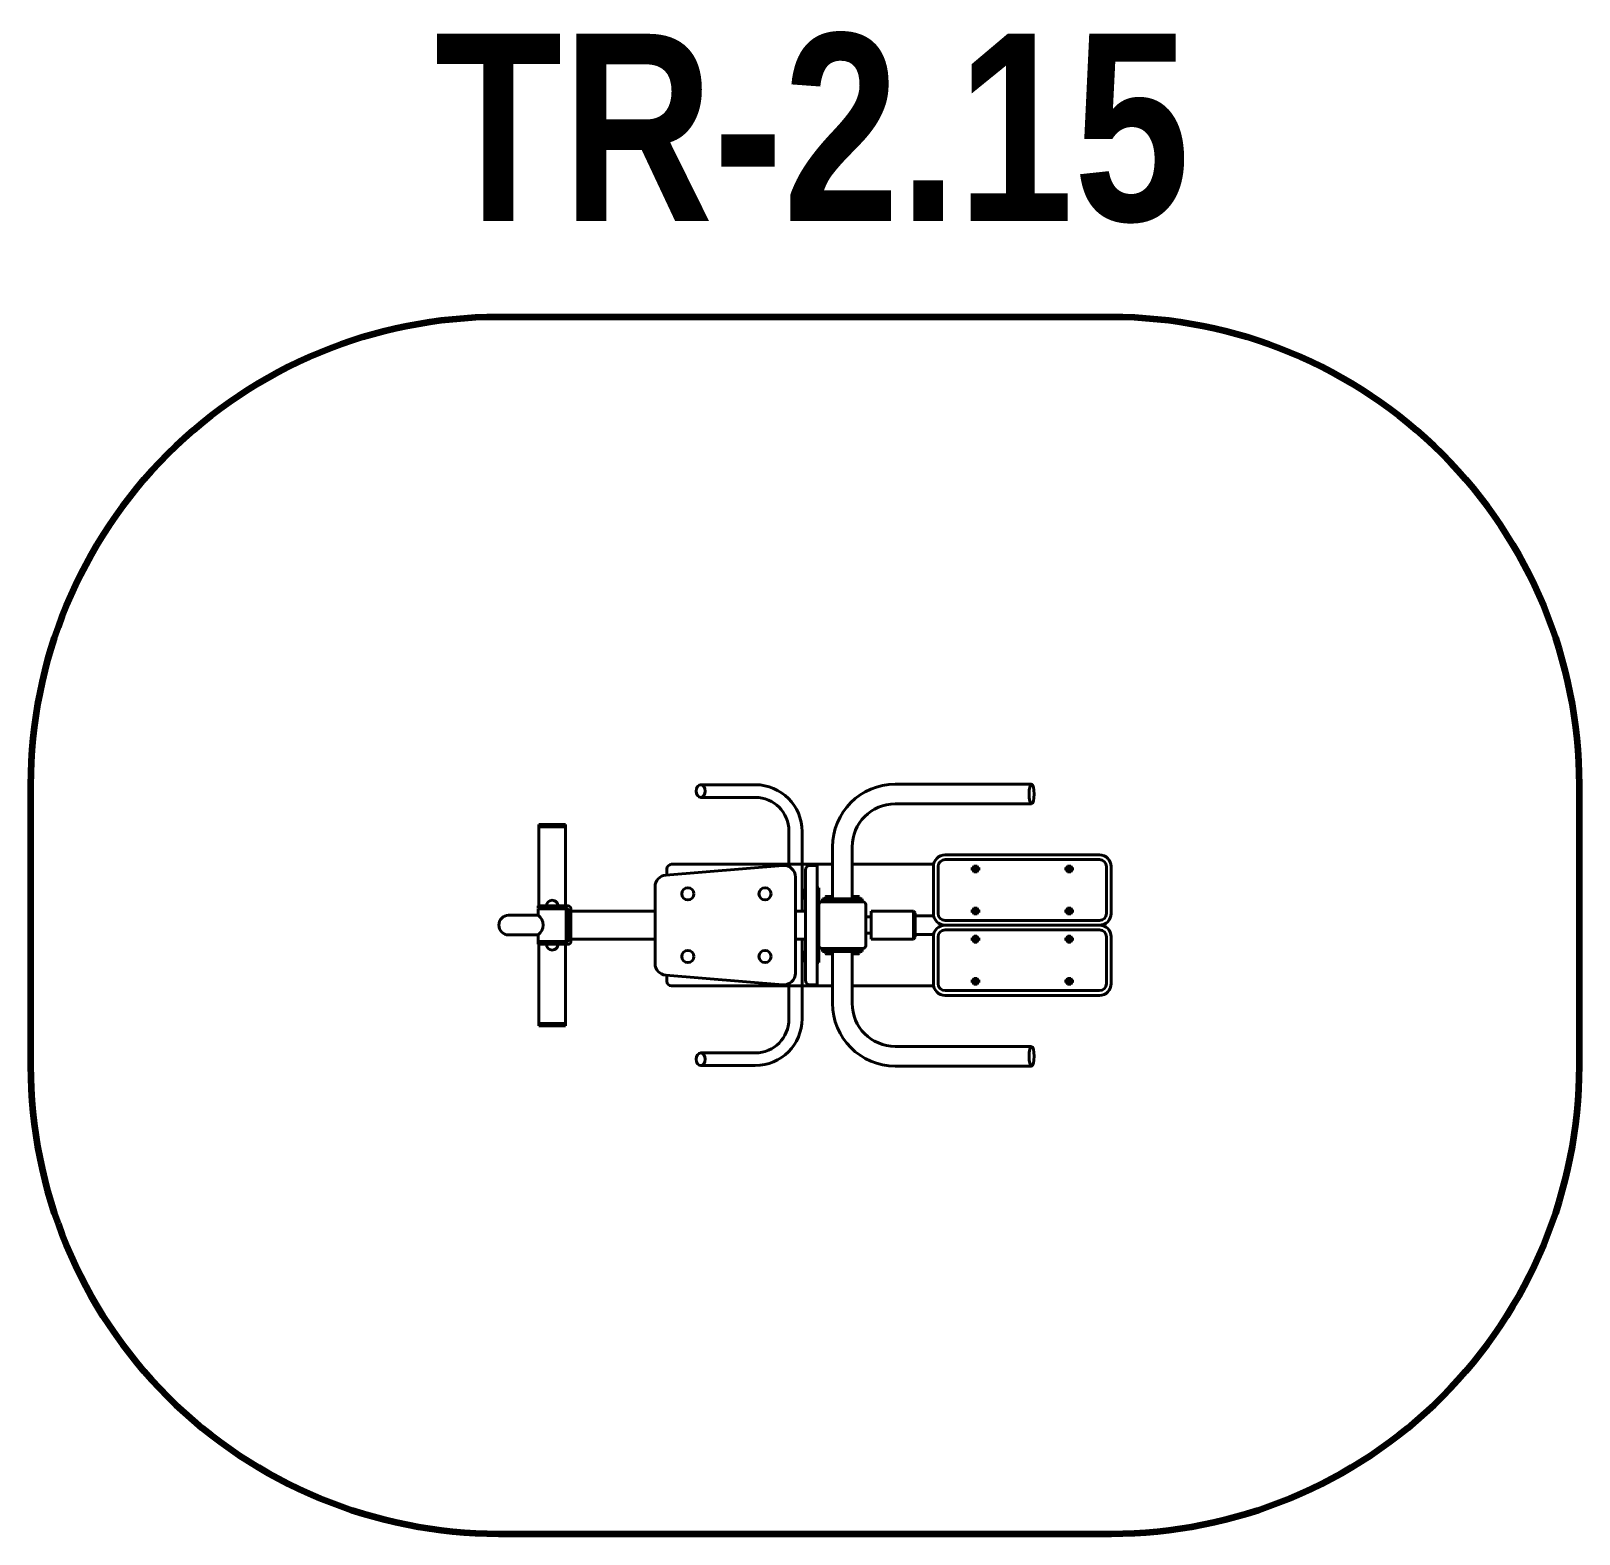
# Model space of a CAD drawing. Header units: millimetres. Extents: x 168162 to 171471, y 985 to 4197.
import ezdxf

# ---------------------------------------------------------------- set-up
doc = ezdxf.new("R2010")
doc.units = ezdxf.units.MM
doc.set_wipeout_variables(frame=1)
doc.layers.add('DiKom', color=7, linetype='Continuous')
doc.styles.add('style1', font='arialbd.ttf', dxfattribs={"width": 0.8})

msp = doc.modelspace()

# ---------------------------------------------------------------- hatches: boundary and pattern name
at = {"layer": 'DiKom', "linetype": 'Continuous', "lineweight": 40}
h = msp.add_hatch(color=7, dxfattribs=at)
h.paths.add_polyline_path([(169817, 2340.2), (169817, 2364.7), (169814.3, 2359.6), (169813.1, 2354), (169813.4, 2348.3), (169815.3, 2342.9)])
h.paths.add_polyline_path([(169817, 2232.2), (169814.3, 2226.8), (169813.1, 2220.8), (169813.4, 2214.8), (169815.4, 2209), (169817, 2206.2)])

# ---------------------------------------------------------------- linework, layer by layer
at = {"layer": 'DiKom', "color": 7, "linetype": 'Continuous', "lineweight": 40}
for p, q in [((169710, 2586.2), (169593.5, 2586.2)), ((170300.7, 2587.2), (170009, 2587.2)), ((169710, 2559.2), (169593.5, 2559.2)), ((170009, 2545.2), (170300.7, 2545.2)), ((169304.5, 2501.2), (169247.5, 2501.2)), ((169247.5, 2501.2), (169247.5, 2496.2)), ((169247.5, 2496.2), (169247.5, 2327.2)), ((169304.5, 2496.2), (169247.5, 2496.2)), ((169247.5, 2496.2), (169304.5, 2496.2)), ((169304.5, 2496.2), (169304.5, 2501.2)), ((169304.5, 2496.2), (169304.5, 2327.2)), ((169782, 2487.2), (169782, 2411.4)), ((169782, 2487.2), (169782, 2411.4)), ((169810, 2486.2), (169810, 2316.2)), ((169875, 2342.2), (169875, 2453.2)), ((169917, 2453.2), (169917, 2342.2)), ((169637, 2416.2), (169531, 2416.2)), ((169563.5, 2416.2), (169875, 2416.2)), ((169782, 2416.2), (169637, 2416.2)), ((169713, 2416.2), (169778, 2416.2)), ((169720.5, 2416.2), (169875, 2416.2)), ((169803, 2416.2), (169875, 2416.2)), ((169875, 2416.2), (169810, 2416.2)), ((170014, 2416.2), (169917, 2416.2)), ((170091.2, 2416.2), (170014, 2416.2)), ((170115.7, 2436.2), (170445.7, 2436.2)), ((170445.7, 2426.2), (170115.7, 2426.2)), ((169768.7, 2413.9), (169518.7, 2393.1)), ((169521, 2406.2), (169521, 2393.3)), ((169795.8, 2389), (169795.8, 2183.4)), ((169817, 2403.9), (169817, 2168.5)), ((169827, 2413.9), (169842, 2413.9)), ((169842, 2413.9), (169842, 2158.5)), ((170090.7, 2311.2), (170090.7, 2411.2)), ((170100.7, 2411.2), (170100.7, 2311.2)), ((170460.7, 2326.2), (170460.7, 2411.2)), ((170460.7, 2396.2), (170460.7, 2311.2)), ((170470.7, 2326.2), (170470.7, 2411.2)), ((170470.7, 2396.2), (170470.7, 2311.2)), ((169495.8, 2204.2), (169495.8, 2368.2)), ((169842, 2366.2), (169842, 2206.2)), ((169846, 2366.2), (169842, 2366.2)), ((169846, 2206.2), (169846, 2366.2)), ((169246, 2327.2), (169246, 2322.2)), ((169310, 2327.2), (169246, 2327.2)), ((169305, 2322.2), (169246, 2322.2)), ((169306, 2321.2), (169246, 2321.2)), ((169246, 2321.2), (169246, 2307.2)), ((169306, 2251.2), (169306, 2321.2)), ((169316, 2321.2), (169316, 2251.2)), ((169846, 2330.2), (169846, 2242.2)), ((169852, 2336.2), (169940, 2336.2)), ((169853.5, 2342.2), (169938.5, 2342.2)), ((169853.5, 2342.2), (169853.5, 2336.2)), ((169861.5, 2347.5), (169860.2, 2346.7)), ((169860.2, 2346.7), (169860.2, 2342.2)), ((169860.2, 2342.2), (169867.7, 2342.2)), ((169867.7, 2347.5), (169861.5, 2347.5)), ((169863.9, 2346.7), (169863.9, 2342.2)), ((169867.7, 2347.5), (169873.8, 2347.5)), ((169875.2, 2342.2), (169867.7, 2342.2)), ((169871.4, 2346.7), (169871.4, 2342.2)), ((169873.8, 2347.5), (169875.2, 2346.7)), ((169875.2, 2346.7), (169875.2, 2342.2)), ((169918.2, 2347.5), (169916.9, 2346.7)), ((169916.9, 2346.7), (169916.9, 2342.2)), ((169916.9, 2342.2), (169924.4, 2342.2)), ((169924.4, 2347.5), (169918.2, 2347.5)), ((169920.6, 2346.7), (169920.6, 2342.2)), ((169924.4, 2347.5), (169930.6, 2347.5)), ((169931.9, 2342.2), (169924.4, 2342.2)), ((169928.1, 2346.7), (169928.1, 2342.2)), ((169930.6, 2347.5), (169931.9, 2346.7)), ((169931.9, 2346.7), (169931.9, 2342.2)), ((169938.5, 2342.2), (169938.5, 2336.2)), ((169946, 2330.2), (169946, 2242.2)), ((169246, 2307.2), (169182.8, 2307.2)), ((169311, 2316.2), (169311, 2256.2)), ((169316, 2316.2), (169495.9, 2316.2)), ((169817, 2316.2), (169795.8, 2316.2)), ((169846, 2310.2), (169846, 2262.2)), ((169946, 2303.7), (169958, 2303.7)), ((169946, 2268.7), (169946, 2303.7)), ((169958, 2316.2), (169958, 2303.7)), ((169958, 2316.2), (170048, 2316.2)), ((169958, 2268.7), (169958, 2303.7)), ((170048, 2316.2), (170052, 2312.2)), ((170048, 2256.2), (170048, 2316.2)), ((170052, 2312.2), (170052, 2286.2)), ((170052, 2306.2), (170091.2, 2306.2)), ((170052, 2260.2), (170052, 2286.2)), ((170115.7, 2296.2), (170445.7, 2296.2)), ((170445.7, 2286.2), (170115.7, 2286.2)), ((170445.7, 2286.2), (170115.7, 2286.2)), ((169246, 2265.2), (169182.8, 2265.2)), ((169246, 2265.2), (169246, 2251.2)), ((169246, 2251.2), (169306, 2251.2)), ((169246, 2250.2), (169246, 2245.2)), ((169305, 2250.2), (169246, 2250.2)), ((169316, 2256.2), (169495.8, 2256.2)), ((169817, 2256.2), (169795.8, 2256.2)), ((169810, 2256.2), (169810, 2086.2)), ((169946, 2268.7), (169958, 2268.7)), ((169958, 2268.7), (169958, 2256.2)), ((169958, 2256.2), (170048, 2256.2)), ((170048, 2256.2), (170052, 2260.2)), ((170052, 2266.2), (170091.2, 2266.2)), ((170090.7, 2261.2), (170090.7, 2161.2)), ((170100.7, 2161.2), (170100.7, 2261.2)), ((170115.7, 2276.2), (170445.7, 2276.2)), ((170460.7, 2176.2), (170460.7, 2261.2)), ((170470.7, 2176.2), (170470.7, 2261.2)), ((169310, 2245.2), (169246, 2245.2)), ((169247.5, 2076.2), (169247.5, 2245.2)), ((169304.5, 2076.2), (169304.5, 2245.2)), ((169852, 2236.2), (169940, 2236.2)), ((169852, 2236.2), (169940, 2236.2)), ((169853.5, 2230.2), (169853.5, 2236.2)), ((169853.5, 2230.2), (169938.5, 2230.2)), ((169860.2, 2225.7), (169860.2, 2230.2)), ((169860.2, 2230.2), (169867.7, 2230.2)), ((169861.5, 2224.9), (169860.2, 2225.7)), ((169867.7, 2224.9), (169861.5, 2224.9)), ((169863.9, 2225.7), (169863.9, 2230.2)), ((169875.2, 2230.2), (169867.7, 2230.2)), ((169867.7, 2224.9), (169873.8, 2224.9)), ((169871.4, 2225.7), (169871.4, 2230.2)), ((169873.8, 2224.9), (169875.2, 2225.7)), ((169875, 2230.2), (169875, 2119.2)), ((169875.2, 2225.7), (169875.2, 2230.2)), ((169916.9, 2225.7), (169916.9, 2230.2)), ((169916.9, 2230.2), (169924.4, 2230.2)), ((169918.2, 2224.9), (169916.9, 2225.7)), ((169917, 2119.2), (169917, 2230.2)), ((169924.4, 2224.9), (169918.2, 2224.9)), ((169920.6, 2225.7), (169920.6, 2230.2)), ((169931.9, 2230.2), (169924.4, 2230.2)), ((169924.4, 2224.9), (169930.6, 2224.9)), ((169928.1, 2225.7), (169928.1, 2230.2)), ((169930.6, 2224.9), (169931.9, 2225.7)), ((169931.9, 2225.7), (169931.9, 2230.2)), ((169938.5, 2230.2), (169938.5, 2236.2)), ((170460.7, 2246.2), (170460.7, 2161.2)), ((170470.7, 2246.2), (170470.7, 2161.2)), ((169842, 2206.2), (169846, 2206.2)), ((169768.7, 2158.4), (169518.7, 2179.3)), ((169521, 2179.1), (169521, 2166.2)), ((169531, 2156.2), (169637, 2156.2)), ((169563.5, 2156.2), (169875, 2156.2)), ((169584, 2156.2), (169782, 2156.2)), ((169713, 2156.2), (169778, 2156.2)), ((169720.5, 2156.2), (169875, 2156.2)), ((169782, 2161), (169782, 2085.2)), ((169803, 2156.2), (169875, 2156.2)), ((169810, 2156.2), (169875, 2156.2)), ((169810, 2156.2), (169875, 2156.2)), ((169827, 2158.5), (169842, 2158.5)), ((170014, 2156.2), (169917, 2156.2)), ((170091.2, 2156.2), (170014, 2156.2)), ((170445.7, 2146.2), (170115.7, 2146.2)), ((170115.7, 2136.2), (170445.7, 2136.2)), ((169304.5, 2076.2), (169247.5, 2076.2)), ((169247.5, 2071.2), (169247.5, 2076.2)), ((169247.5, 2076.2), (169304.5, 2076.2)), ((169304.5, 2071.2), (169247.5, 2071.2)), ((169304.5, 2076.2), (169304.5, 2071.2)), ((170009, 2027.2), (170300.7, 2027.2)), ((169710, 2013.2), (169593.5, 2013.2)), ((169710, 1986.2), (169593.5, 1986.2)), ((170300.7, 1985.2), (170009, 1985.2))]:
    msp.add_line(p, q, dxfattribs=at)
for centre in [(169565.8, 2353.2), (169730.8, 2353.2), (169565.8, 2219.2), (169730.8, 2219.2)]:
    msp.add_circle(centre, 13, dxfattribs=at)
for centre, radius, start, end in [((169710, 2486.2), 100, 0, 90), ((170009, 2453.2), 134, 90, 180), ((169710, 2487.2), 72, 0, 90), ((170009, 2453.2), 92, 90, 180), ((169531, 2406.2), 10, 90, 180), ((170115.7, 2411.2), 25, 90, 180), ((170115.7, 2411.2), 15, 90, 180), ((170445.7, 2411.2), 25, 0, 90), ((170445.7, 2411.2), 15, 0, 90), ((169520.8, 2368.2), 25, 94.7636, 180), ((169770.8, 2389), 25, 0, 94.7636), ((169827, 2403.9), 10, 90, 180), ((169833.7, 2352.4), 20.7, 143.6715, 216.3285), ((169276, 2326.8), 12.6, 1.7905, 178.2095), ((169305, 2316.2), 6, 0, 90), ((169310, 2321.2), 6, 0, 90), ((169852, 2330.2), 6, 90, 180), ((169862.1, 2344.8), 2.64, 46.7539, 119.0633), ((169867.7, 2337.9), 9.55, 90, 113.1373), ((169867.7, 2337.9), 9.55, 66.8627, 90), ((169873.2, 2344.8), 2.64, 60.9367, 133.2461), ((169918.8, 2344.8), 2.64, 46.7539, 119.0633), ((169924.4, 2337.9), 9.55, 90, 113.1373), ((169924.4, 2337.9), 9.55, 66.8627, 90), ((169929.9, 2344.8), 2.64, 60.9367, 133.2461), ((169940, 2330.2), 6, 0, 90), ((169182.8, 2286.2), 21, 90, 270), ((169230.3, 2286.2), 26.2, 306.8387, 53.1613), ((170115.7, 2311.2), 25, 180, 270), ((170115.7, 2261.2), 25, 90, 180), ((170115.7, 2311.2), 15, 180, 270), ((170445.7, 2311.2), 25, 270, 0), ((170445.7, 2311.2), 15, 270, 0), ((170445.7, 2311.2), 25, 270, 310.5105), ((170445.7, 2261.2), 25, 49.4895, 90), ((170445.7, 2261.2), 25, 0, 90), ((169305, 2256.2), 6, 270, 0), ((169310, 2251.2), 6, 270, 0), ((170115.7, 2261.2), 15, 90, 180), ((170445.7, 2261.2), 15, 0, 90), ((169276, 2245.6), 12.6, 181.7905, 358.2095), ((169836.1, 2219.2), 23.1, 145.7945, 214.2055), ((169852, 2242.2), 6, 180, 270), ((169862.1, 2227.6), 2.64, 240.9367, 313.2461), ((169867.7, 2234.4), 9.55, 246.8627, 270), ((169867.7, 2234.4), 9.55, 270, 293.1373), ((169873.2, 2227.6), 2.64, 226.7539, 299.0633), ((169918.8, 2227.6), 2.64, 240.9367, 313.2461), ((169924.4, 2234.4), 9.55, 246.8627, 270), ((169924.4, 2234.4), 9.55, 270, 293.1373), ((169929.9, 2227.6), 2.64, 226.7539, 299.0633), ((169940, 2242.2), 6, 270, 0), ((169520.8, 2204.2), 25, 180, 265.2364), ((169531, 2166.2), 10, 180, 270), ((169770.8, 2183.4), 25, 265.2364, 0), ((169827, 2168.5), 10, 180, 270), ((170115.7, 2161.2), 25, 180, 270), ((170115.7, 2161.2), 15, 180, 270), ((170445.7, 2161.2), 25, 270, 0), ((170445.7, 2161.2), 15, 270, 0), ((170009, 2119.2), 134, 180, 270), ((170009, 2119.2), 92, 180, 270), ((169710, 2086.2), 100, 270, 0), ((169710, 2085.2), 72, 270, 0)]:
    msp.add_arc(centre, radius, start, end, dxfattribs=at)
for centre, major_axis, ratio in [((169593.5, 2572.7), (0, -13.5), 0.708594), ((170300.7, 2566.2), (0, -21), 0.258819), ((170300.7, 2006.2), (0, 21), 0.258819), ((169593.5, 1999.7), (0, -13.5), 0.708594)]:
    msp.add_ellipse(centre, major_axis=major_axis, ratio=ratio, dxfattribs=at)

# ---------------------------------------------------------------- texts
at = {"layer": 'DiKom', "insert": (169024.4, 4190.8), "char_height": 400, "attachment_point": 1, "style": 'style1'}
msp.add_mtext_dynamic_manual_height_columns('TR-2.15', width=2593.765, gutter_width=2.15, heights=[0], dxfattribs=at)

# ---------------------------------------------------------------- next in the draw order: wipeouts: each hides what was drawn before it
at = {"color": 7, "linetype": 'Continuous', "lineweight": 40}
for points in [[(170177.2, 2400.2), (170184.2, 2400.2), (170184.2, 2400.2), (170187.6, 2406.2), (170187.6, 2406.2), (170184.2, 2412.2), (170184.2, 2412.2), (170177.2, 2412.2), (170177.2, 2412.2), (170173.8, 2406.2), (170173.8, 2406.2)], [(170377.2, 2400.2), (170384.2, 2400.2), (170384.2, 2400.2), (170387.6, 2406.2), (170387.6, 2406.2), (170384.2, 2412.2), (170384.2, 2412.2), (170377.2, 2412.2), (170377.2, 2412.2), (170373.8, 2406.2), (170373.8, 2406.2)], [(170177.2, 2310.2), (170184.2, 2310.2), (170184.2, 2310.2), (170187.6, 2316.2), (170187.6, 2316.2), (170184.2, 2322.2), (170184.2, 2322.2), (170177.2, 2322.2), (170177.2, 2322.2), (170173.8, 2316.2), (170173.8, 2316.2)], [(170377.2, 2310.2), (170384.2, 2310.2), (170384.2, 2310.2), (170387.6, 2316.2), (170387.6, 2316.2), (170384.2, 2322.2), (170384.2, 2322.2), (170377.2, 2322.2), (170377.2, 2322.2), (170373.8, 2316.2), (170373.8, 2316.2)], [(170177.2, 2250.2), (170184.2, 2250.2), (170184.2, 2250.2), (170187.6, 2256.2), (170187.6, 2256.2), (170184.2, 2262.2), (170184.2, 2262.2), (170177.2, 2262.2), (170177.2, 2262.2), (170173.8, 2256.2), (170173.8, 2256.2)], [(170377.2, 2250.2), (170384.2, 2250.2), (170384.2, 2250.2), (170387.6, 2256.2), (170387.6, 2256.2), (170384.2, 2262.2), (170384.2, 2262.2), (170377.2, 2262.2), (170377.2, 2262.2), (170373.8, 2256.2), (170373.8, 2256.2)], [(170177.2, 2160.2), (170184.2, 2160.2), (170184.2, 2160.2), (170187.6, 2166.2), (170187.6, 2166.2), (170184.2, 2172.2), (170184.2, 2172.2), (170177.2, 2172.2), (170177.2, 2172.2), (170173.8, 2166.2), (170173.8, 2166.2)], [(170377.2, 2160.2), (170384.2, 2160.2), (170384.2, 2160.2), (170387.6, 2166.2), (170387.6, 2166.2), (170384.2, 2172.2), (170384.2, 2172.2), (170377.2, 2172.2), (170377.2, 2172.2), (170373.8, 2166.2), (170373.8, 2166.2)]]:
    msp.add_wipeout(points, dxfattribs=at).dxf.layer = 'DiKom'

# ---------------------------------------------------------------- next in the draw order: linework, layer by layer
at = {"layer": 'DiKom', "color": 7, "linetype": 'Continuous', "lineweight": 40}
for p, q in [((170190.6, 2406.2), (170170.8, 2406.2)), ((170177.2, 2412.2), (170173.8, 2406.2)), ((170173.8, 2406.2), (170177.2, 2400.2)), ((170184.2, 2412.2), (170177.2, 2412.2)), ((170177.2, 2400.2), (170184.2, 2400.2)), ((170180.7, 2415.2), (170180.7, 2397.2)), ((170187.6, 2406.2), (170184.2, 2412.2)), ((170184.2, 2400.2), (170187.6, 2406.2)), ((170390.6, 2406.2), (170370.8, 2406.2)), ((170377.2, 2412.2), (170373.8, 2406.2)), ((170373.8, 2406.2), (170377.2, 2400.2)), ((170384.2, 2412.2), (170377.2, 2412.2)), ((170377.2, 2400.2), (170384.2, 2400.2)), ((170380.7, 2415.2), (170380.7, 2397.2)), ((170387.6, 2406.2), (170384.2, 2412.2)), ((170384.2, 2400.2), (170387.6, 2406.2)), ((170177.2, 2322.2), (170173.8, 2316.2)), ((170184.2, 2322.2), (170177.2, 2322.2)), ((170180.7, 2325.2), (170180.7, 2307.2)), ((170187.6, 2316.2), (170184.2, 2322.2)), ((170377.2, 2322.2), (170373.8, 2316.2)), ((170384.2, 2322.2), (170377.2, 2322.2)), ((170380.7, 2325.2), (170380.7, 2307.2)), ((170387.6, 2316.2), (170384.2, 2322.2)), ((170190.6, 2316.2), (170170.8, 2316.2)), ((170173.8, 2316.2), (170177.2, 2310.2)), ((170177.2, 2310.2), (170184.2, 2310.2)), ((170184.2, 2310.2), (170187.6, 2316.2)), ((170390.6, 2316.2), (170370.8, 2316.2)), ((170373.8, 2316.2), (170377.2, 2310.2)), ((170377.2, 2310.2), (170384.2, 2310.2)), ((170384.2, 2310.2), (170387.6, 2316.2)), ((170190.6, 2256.2), (170170.8, 2256.2)), ((170173.8, 2256.2), (170177.2, 2262.2)), ((170177.2, 2250.2), (170173.8, 2256.2)), ((170177.2, 2262.2), (170184.2, 2262.2)), ((170184.2, 2250.2), (170177.2, 2250.2)), ((170180.7, 2247.2), (170180.7, 2265.2)), ((170184.2, 2262.2), (170187.6, 2256.2)), ((170187.6, 2256.2), (170184.2, 2250.2)), ((170390.6, 2256.2), (170370.8, 2256.2)), ((170373.8, 2256.2), (170377.2, 2262.2)), ((170377.2, 2250.2), (170373.8, 2256.2)), ((170377.2, 2262.2), (170384.2, 2262.2)), ((170384.2, 2250.2), (170377.2, 2250.2)), ((170380.7, 2247.2), (170380.7, 2265.2)), ((170384.2, 2262.2), (170387.6, 2256.2)), ((170387.6, 2256.2), (170384.2, 2250.2)), ((170190.6, 2166.2), (170170.8, 2166.2)), ((170173.8, 2166.2), (170177.2, 2172.2)), ((170177.2, 2160.2), (170173.8, 2166.2)), ((170177.2, 2172.2), (170184.2, 2172.2)), ((170184.2, 2160.2), (170177.2, 2160.2)), ((170180.7, 2157.2), (170180.7, 2175.2)), ((170184.2, 2172.2), (170187.6, 2166.2)), ((170187.6, 2166.2), (170184.2, 2160.2)), ((170390.6, 2166.2), (170370.8, 2166.2)), ((170373.8, 2166.2), (170377.2, 2172.2)), ((170377.2, 2160.2), (170373.8, 2166.2)), ((170377.2, 2172.2), (170384.2, 2172.2)), ((170384.2, 2160.2), (170377.2, 2160.2)), ((170380.7, 2157.2), (170380.7, 2175.2)), ((170384.2, 2172.2), (170387.6, 2166.2)), ((170387.6, 2166.2), (170384.2, 2160.2))]:
    msp.add_line(p, q, dxfattribs=at)
at = {"layer": 'DiKom', "color": 3, "lineweight": 200}
msp.add_lwpolyline([(168161.8, 1985.2), (168161.8, 2586.2, -0.414214), (169161.8, 3586.2), (170470.7, 3586.2, -0.414214), (171470.7, 2586.2), (171470.7, 1985.2, -0.414214), (170470.7, 985.2), (169161.8, 985.2, -0.414214)], format="xyb", close=True, dxfattribs=at)
at = {"layer": 'DiKom', "color": 7, "linetype": 'Continuous', "lineweight": 40}
for centre in [(170180.7, 2406.2), (170380.7, 2406.2), (170180.7, 2316.2), (170380.7, 2316.2), (170180.7, 2256.2), (170380.7, 2256.2), (170180.7, 2166.2), (170380.7, 2166.2)]:
    msp.add_circle(centre, 5.7, dxfattribs=at)

doc.saveas('drawing.dxf')
